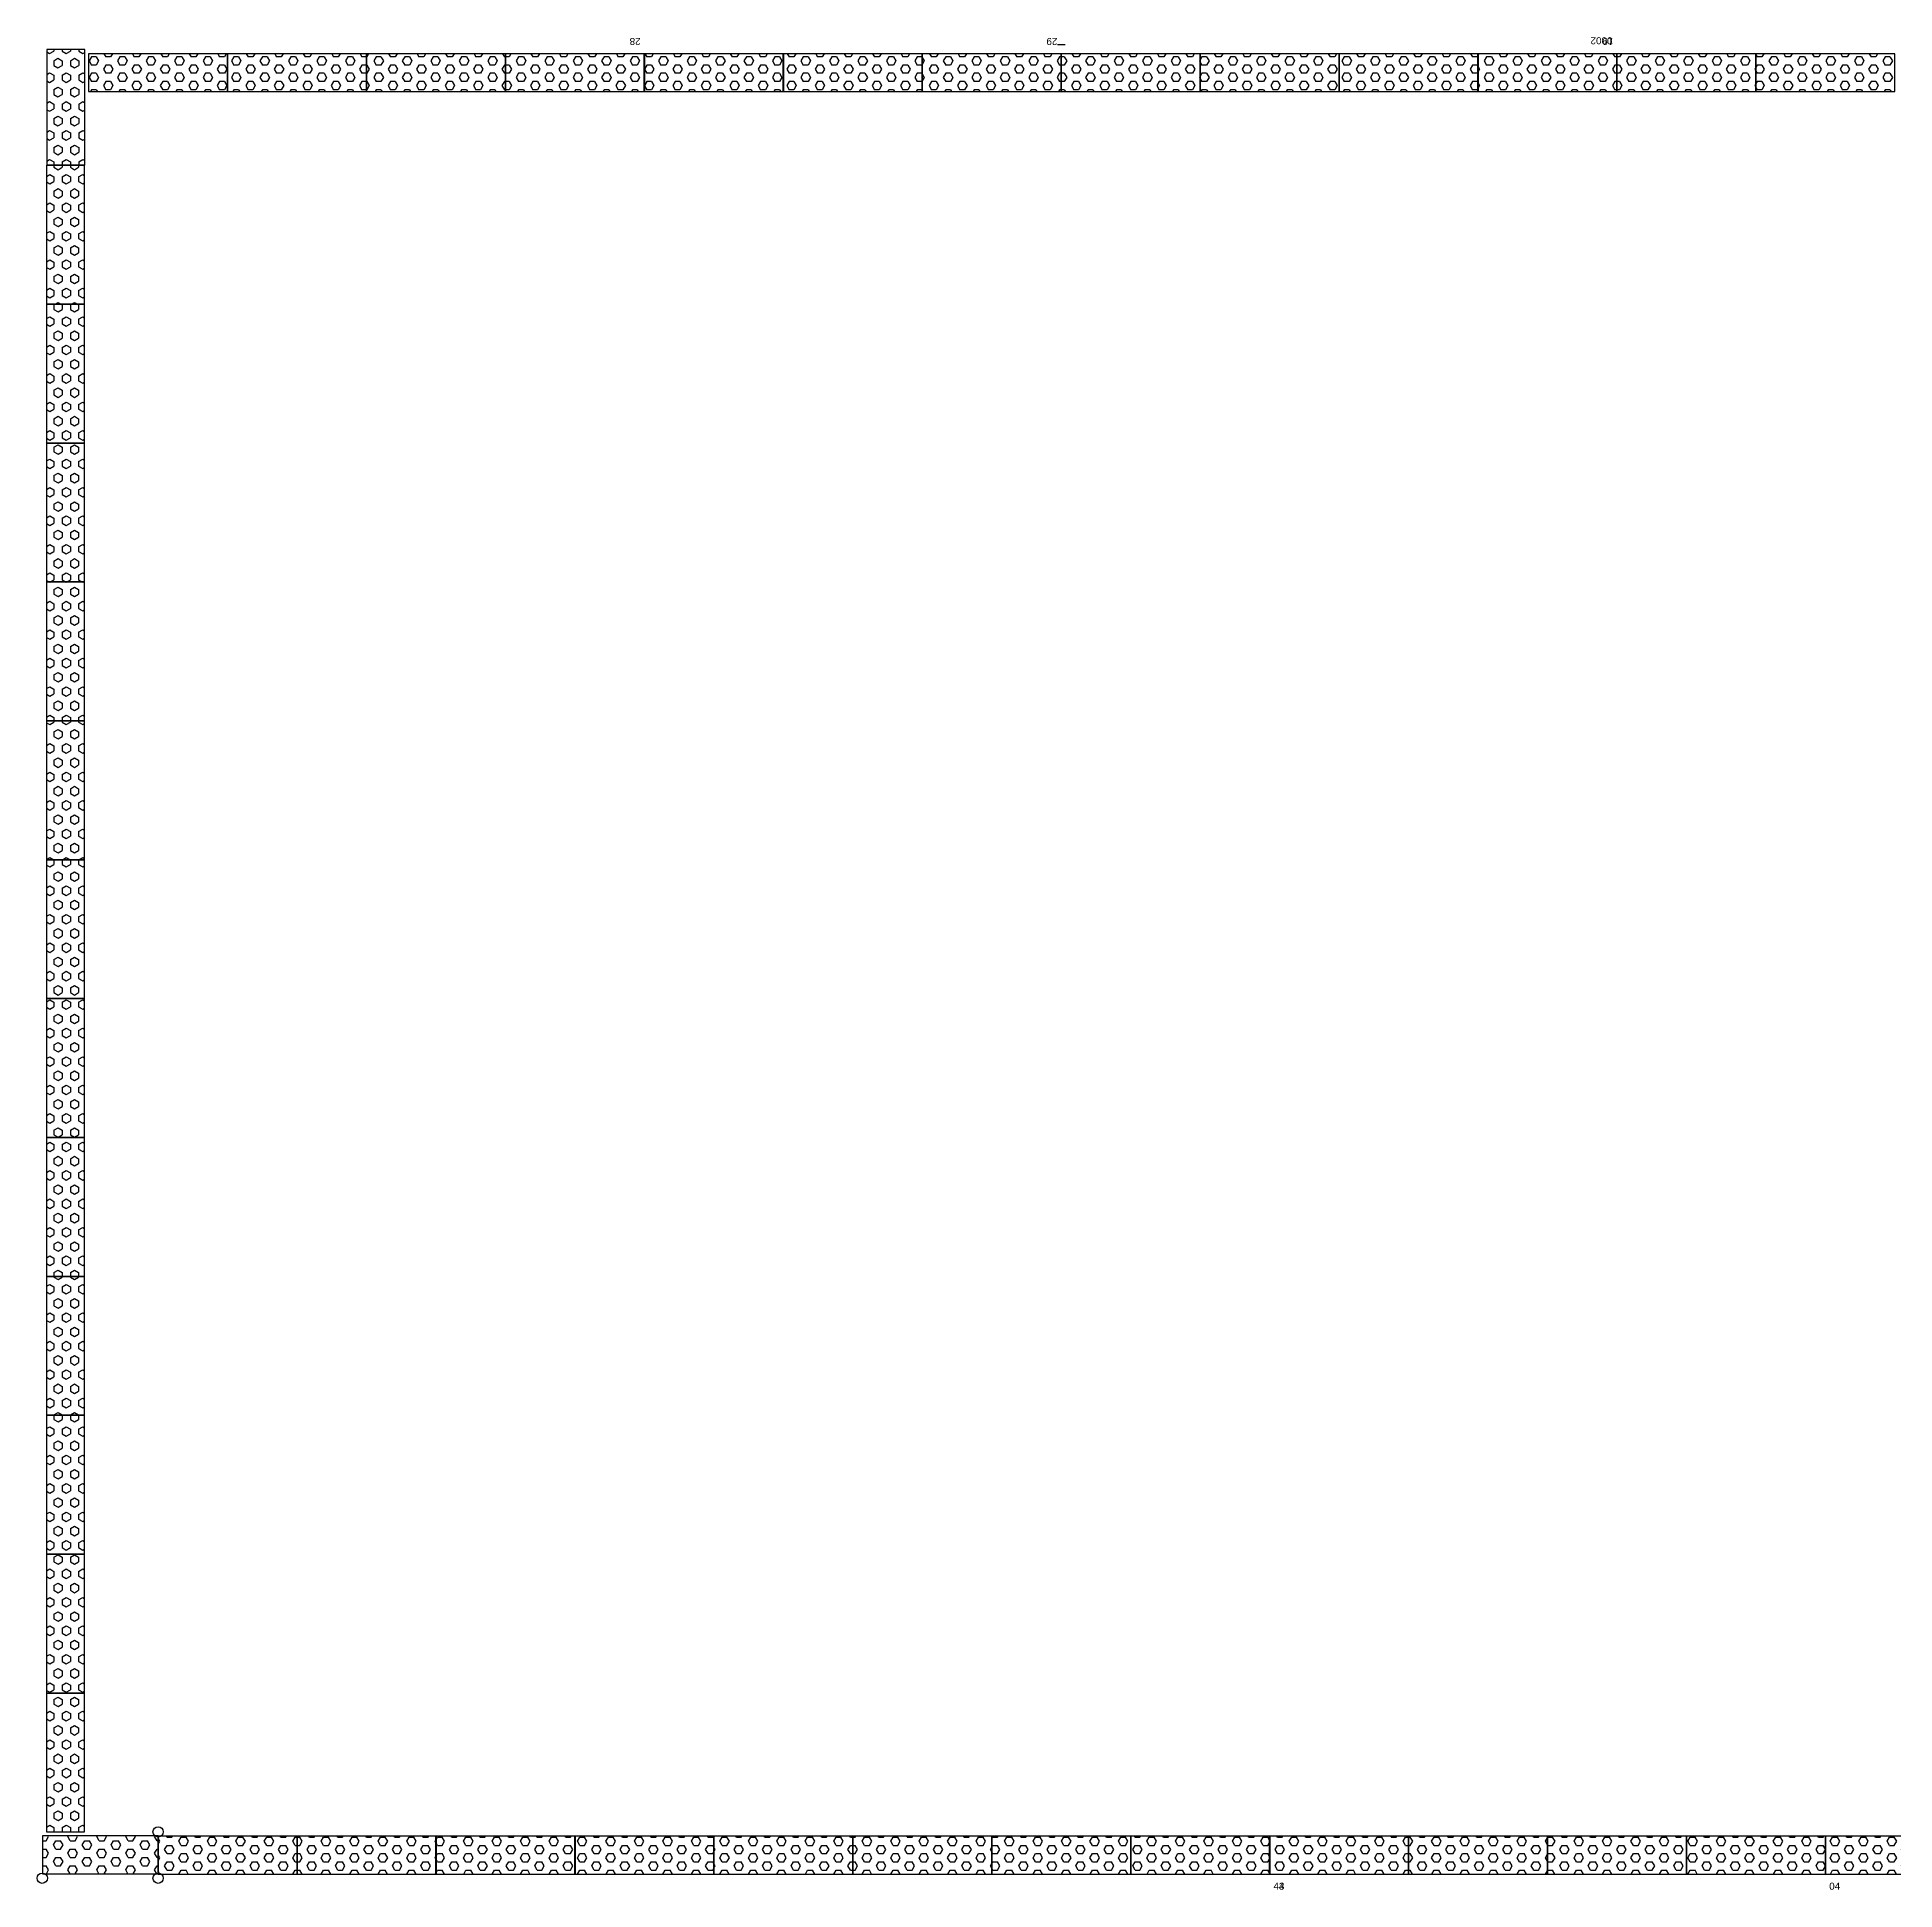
# Model space of a CAD drawing. Header units: millimetres. Extents: x 31568 to 240104, y 7702 to 61692.
# Drawn here: x 31568 to 56036, y 7712 to 32124 of the extents above; entities that cross this region are included whole.
import ezdxf

# ---------------------------------------------------------------- set-up
doc = ezdxf.new("R2010")
doc.units = ezdxf.units.MM
for name, color, linetype in [('06(JB)', 7, 'Continuous'), ('게이트웨이', 140, 'Continuous'), ('노드', 2, 'Continuous'), ('발판500×1524', 41, 'Continuous'), ('발판500×1829', 131, 'Continuous')]:
    doc.layers.add(name, color=color, linetype=linetype)
doc.styles.get("Standard").update_dxf_attribs({"font": 'arial.ttf'})

# ---------------------------------------------------------------- blocks, each defined once
blk = doc.blocks.new('b500×1524')
at = {"layer": '발판500×1524', "linetype": 'ByBlock', "ltscale": 2}
h = blk.add_hatch(dxfattribs=at)
h.set_pattern_fill('HEX', color=256, scale=20, style=0)
h.paths.add_polyline_path([(1524, 250), (0, 250), (0, -250), (1524, -250)])
blk.add_lwpolyline([(0, -250), (1524, -250), (1524, 250), (0, 250)], close=True, dxfattribs=at)
blk = doc.blocks.new('515')
at = {"layer": '발판500×1524', "linetype": 'ByBlock', "ltscale": 2}
blk.add_blockref('b500×1524', (0, 0), dxfattribs=at)
blk = doc.blocks.new('발판500×1524')
at = {"layer": '발판500×1524'}
blk.add_blockref('515', (1, -302, 48), dxfattribs=at)
blk = doc.blocks.new('38x15x6')
for p in [(0, 0, 2609), (0, 0, 709)]:
    blk.add_blockref('발판500×1524', p)
blk = doc.blocks.new('19x15x6')
blk.add_blockref('발판500×1524', (0, 0, 709))
blk = doc.blocks.new('38x15x6_상부')
for p in [(0, 0, 3559), (0, 0, 1659)]:
    blk.add_blockref('발판500×1524', p)
blk = doc.blocks.new('b500×1829')
at = {"layer": '발판500×1829', "linetype": 'ByBlock'}
h = blk.add_hatch(dxfattribs=at)
h.set_pattern_fill('HEX', color=256, scale=500, style=0)
h.set_pattern_definition([(0, (-371158.89, -112728.83), (0, 108.253175), [62.5, -125]), (120, (-371158.89, -112728.83), (-93.75, -54.126588), [62.5, -125]), (60, (-371096.39, -112728.83), (-93.75, 54.126588), [62.5, -125])])
h.paths.add_polyline_path([(0, -250), (1829, -250), (1829, 250), (0, 250)])
at = {"layer": '발판500×1829', "linetype": 'ByBlock', "ltscale": 2}
blk.add_lwpolyline([(0, -250), (1829, -250), (1829, 250), (0, 250)], close=True, dxfattribs=at)
blk = doc.blocks.new('518')
at = {"layer": '발판500×1829', "linetype": 'ByBlock', "ltscale": 2}
blk.add_blockref('b500×1829', (0, 0), dxfattribs=at)
blk = doc.blocks.new('발판500x1825')
at = {"layer": '발판500×1829'}
blk.add_blockref('518', (1, -305, 48), dxfattribs=at)
blk = doc.blocks.new('38x18x6')
for p in [(0, 0, 2609), (0, 0, 709)]:
    blk.add_blockref('발판500x1825', p)
blk = doc.blocks.new('38x18x6_상부')
for p in [(0, 0, 3559), (0, 0, 1659)]:
    blk.add_blockref('발판500x1825', p)
blk = doc.blocks.new('19x18x6')
blk.add_blockref('발판500x1825', (0, 0, 709))
blk = doc.blocks.new('19x15x6_2')
at = {"layer": '발판500×1829'}
blk.add_blockref('518', (1, -305, 757), dxfattribs=at)

msp = doc.modelspace()

# ---------------------------------------------------------------- linework, layer by layer
for p, q in [((45106, 32023, 21526), (45006, 32023, 21526)), ((45056, 32023, 21605), (45056, 32023, 21447))]:
    msp.add_line(p, q)
at = {"layer": '06(JB)'}
for centre in [(33161, 8476, 2610), (31636, 7866, 2610), (33161, 7866, 2610)]:
    msp.add_circle(centre, 68, dxfattribs=at)

# ---------------------------------------------------------------- block references
for name, p, rotation in [('38x15x6', (32246, 31961, 54605), 270), ('38x15x6', (32246, 31961, 58405), 270), ('19x15x6', (32246, 31961, 62205), 270), ('38x15x6_상부', (32246, 31961, 10360), 270), ('38x15x6_상부', (32246, 31961, 14160), 270), ('38x15x6_상부', (32246, 31961, 17960), 270), ('38x15x6_상부', (32246, 31961, 21760), 270), ('38x15x6_상부', (32246, 31961, 25560), 270), ('38x15x6_상부', (32246, 31961, 29360), 270), ('38x15x6_상부', (32246, 31961, 33160), 270), ('38x15x6_상부', (32246, 31961, 36960), 270), ('38x15x6_상부', (32246, 31961, 40760), 270), ('38x15x6_상부', (32246, 31961, 44560), 270), ('38x15x6_상부', (32246, 31961, 48360), 270), ('19x18x6', (34076, 31351, 62205), 180), ('38x18x6', (34076, 31351, 54605), 180), ('38x18x6', (34076, 31351, 58405), 180), ('38x18x6_상부', (34076, 31351, 48360), 180), ('38x18x6_상부', (34076, 31351, 40760), 180), ('38x18x6_상부', (34076, 31351, 44560), 180), ('38x18x6_상부', (34076, 31351, 36960), 180), ('38x18x6_상부', (34076, 31351, 33160), 180), ('38x18x6_상부', (34076, 31351, 29360), 180), ('38x18x6_상부', (34076, 31351, 25560), 180), ('38x18x6_상부', (34076, 31351, 21760), 180), ('38x18x6_상부', (34076, 31351, 17960), 180), ('38x18x6_상부', (34076, 31351, 14160), 180), ('38x18x6_상부', (34076, 31351, 10360), 180), ('19x15x6_2', (34076, 31351, 52160), 180), ('19x18x6', (35906, 31351, 62205), 180), ('38x18x6', (35906, 31351, 54605), 180), ('38x18x6', (35906, 31351, 58405), 180), ('38x18x6_상부', (35906, 31351, 48360), 180), ('38x18x6_상부', (35906, 31351, 40760), 180), ('38x18x6_상부', (35906, 31351, 44560), 180), ('38x18x6_상부', (35906, 31351, 36960), 180), ('38x18x6_상부', (35906, 31351, 33160), 180), ('38x18x6_상부', (35906, 31351, 29360), 180), ('38x18x6_상부', (35906, 31351, 25560), 180), ('38x18x6_상부', (35906, 31351, 21760), 180), ('38x18x6_상부', (35906, 31351, 17960), 180), ('38x18x6_상부', (35906, 31351, 14160), 180), ('38x18x6_상부', (35906, 31351, 10360), 180), ('19x15x6_2', (35906, 31351, 52160), 180), ('19x18x6', (37736, 31351, 62205), 180), ('38x18x6', (37736, 31351, 54605), 180), ('38x18x6', (37736, 31351, 58405), 180), ('38x18x6_상부', (37736, 31351, 48360), 180), ('38x18x6_상부', (37736, 31351, 40760), 180), ('38x18x6_상부', (37736, 31351, 44560), 180), ('38x18x6_상부', (37736, 31351, 36960), 180), ('38x18x6_상부', (37736, 31351, 33160), 180), ('38x18x6_상부', (37736, 31351, 29360), 180), ('38x18x6_상부', (37736, 31351, 25560), 180), ('38x18x6_상부', (37736, 31351, 21760), 180), ('38x18x6_상부', (37736, 31351, 17960), 180), ('38x18x6_상부', (37736, 31351, 14160), 180), ('38x18x6_상부', (37736, 31351, 10360), 180), ('19x15x6_2', (37736, 31351, 52160), 180), ('19x18x6', (39566, 31351, 62205), 180), ('38x18x6', (39566, 31351, 54605), 180), ('38x18x6', (39566, 31351, 58405), 180), ('38x18x6_상부', (39566, 31351, 48360), 180), ('38x18x6_상부', (39566, 31351, 40760), 180), ('38x18x6_상부', (39566, 31351, 44560), 180), ('38x18x6_상부', (39566, 31351, 36960), 180), ('38x18x6_상부', (39566, 31351, 33160), 180), ('38x18x6_상부', (39566, 31351, 29360), 180), ('38x18x6_상부', (39566, 31351, 25560), 180), ('38x18x6_상부', (39566, 31351, 21760), 180), ('38x18x6_상부', (39566, 31351, 17960), 180), ('38x18x6_상부', (39566, 31351, 14160), 180), ('38x18x6_상부', (39566, 31351, 10360), 180), ('19x15x6_2', (39566, 31351, 52160), 180), ('19x18x6', (41396, 31351, 62205), 180), ('38x18x6', (41396, 31351, 54605), 180), ('38x18x6', (41396, 31351, 58405), 180), ('38x18x6_상부', (41396, 31351, 48360), 180), ('38x18x6_상부', (41396, 31351, 40760), 180), ('38x18x6_상부', (41396, 31351, 44560), 180), ('38x18x6_상부', (41396, 31351, 36960), 180), ('38x18x6_상부', (41396, 31351, 33160), 180), ('38x18x6_상부', (41396, 31351, 29360), 180), ('38x18x6_상부', (41396, 31351, 25560), 180), ('38x18x6_상부', (41396, 31351, 21760), 180), ('38x18x6_상부', (41396, 31351, 17960), 180), ('38x18x6_상부', (41396, 31351, 14160), 180), ('38x18x6_상부', (41396, 31351, 10360), 180), ('19x15x6_2', (41396, 31351, 52160), 180), ('19x18x6', (43226, 31351, 62205), 180), ('38x18x6', (43226, 31351, 54605), 180), ('38x18x6', (43226, 31351, 58405), 180), ('38x18x6_상부', (43226, 31351, 48360), 180), ('38x18x6_상부', (43226, 31351, 40760), 180), ('38x18x6_상부', (43226, 31351, 44560), 180), ('38x18x6_상부', (43226, 31351, 36960), 180), ('38x18x6_상부', (43226, 31351, 33160), 180), ('38x18x6_상부', (43226, 31351, 29360), 180), ('38x18x6_상부', (43226, 31351, 25560), 180), ('38x18x6_상부', (43226, 31351, 21760), 180), ('38x18x6_상부', (43226, 31351, 17960), 180), ('38x18x6_상부', (43226, 31351, 14160), 180), ('38x18x6_상부', (43226, 31351, 10360), 180), ('19x15x6_2', (43226, 31351, 52160), 180), ('19x18x6', (45056, 31351, 62205), 180), ('38x18x6', (45056, 31351, 54605), 180), ('38x18x6', (45056, 31351, 58405), 180), ('38x18x6_상부', (45056, 31351, 48360), 180), ('38x18x6_상부', (45056, 31351, 40760), 180), ('38x18x6_상부', (45056, 31351, 44560), 180), ('38x18x6_상부', (45056, 31351, 36960), 180), ('38x18x6_상부', (45056, 31351, 33160), 180), ('38x18x6_상부', (45056, 31351, 29360), 180), ('38x18x6_상부', (45056, 31351, 25560), 180), ('38x18x6_상부', (45056, 31351, 21760), 180), ('38x18x6_상부', (45056, 31351, 17960), 180), ('38x18x6_상부', (45056, 31351, 14160), 180), ('38x18x6_상부', (45056, 31351, 10360), 180), ('19x15x6_2', (45056, 31351, 52160), 180), ('19x18x6', (46886, 31351, 62205), 180), ('38x18x6', (46886, 31351, 54605), 180), ('38x18x6', (46886, 31351, 58405), 180), ('38x18x6_상부', (46886, 31351, 48360), 180), ('38x18x6_상부', (46886, 31351, 40760), 180), ('38x18x6_상부', (46886, 31351, 44560), 180), ('38x18x6_상부', (46886, 31351, 36960), 180), ('38x18x6_상부', (46886, 31351, 33160), 180), ('38x18x6_상부', (46886, 31351, 29360), 180), ('38x18x6_상부', (46886, 31351, 25560), 180), ('38x18x6_상부', (46886, 31351, 21760), 180), ('38x18x6_상부', (46886, 31351, 17960), 180), ('38x18x6_상부', (46886, 31351, 14160), 180), ('38x18x6_상부', (46886, 31351, 10360), 180), ('19x15x6_2', (46886, 31351, 52160), 180), ('19x18x6', (48716, 31351, 62205), 180), ('38x18x6', (48716, 31351, 54605), 180), ('38x18x6', (48716, 31351, 58405), 180), ('38x18x6_상부', (48716, 31351, 48360), 180), ('38x18x6_상부', (48716, 31351, 40760), 180), ('38x18x6_상부', (48716, 31351, 44560), 180), ('38x18x6_상부', (48716, 31351, 36960), 180), ('38x18x6_상부', (48716, 31351, 33160), 180), ('38x18x6_상부', (48716, 31351, 29360), 180), ('38x18x6_상부', (48716, 31351, 25560), 180), ('38x18x6_상부', (48716, 31351, 21760), 180), ('38x18x6_상부', (48716, 31351, 17960), 180), ('38x18x6_상부', (48716, 31351, 14160), 180), ('38x18x6_상부', (48716, 31351, 10360), 180), ('19x15x6_2', (48716, 31351, 52160), 180), ('19x18x6', (50546, 31351, 62205), 180), ('38x18x6', (50546, 31351, 54605), 180), ('38x18x6', (50546, 31351, 58405), 180), ('38x18x6_상부', (50546, 31351, 48360), 180), ('38x18x6_상부', (50546, 31351, 40760), 180), ('38x18x6_상부', (50546, 31351, 44560), 180), ('38x18x6_상부', (50546, 31351, 36960), 180), ('38x18x6_상부', (50546, 31351, 33160), 180), ('38x18x6_상부', (50546, 31351, 29360), 180), ('38x18x6_상부', (50546, 31351, 25560), 180), ('38x18x6_상부', (50546, 31351, 21760), 180), ('38x18x6_상부', (50546, 31351, 17960), 180), ('38x18x6_상부', (50546, 31351, 14160), 180), ('38x18x6_상부', (50546, 31351, 10360), 180), ('19x15x6_2', (50546, 31351, 52160), 180), ('19x18x6', (52376, 31351, 62205), 180), ('38x18x6', (52376, 31351, 54605), 180), ('38x18x6', (52376, 31351, 58405), 180), ('38x18x6_상부', (52376, 31351, 48360), 180), ('38x18x6_상부', (52376, 31351, 40760), 180), ('38x18x6_상부', (52376, 31351, 44560), 180), ('38x18x6_상부', (52376, 31351, 36960), 180), ('38x18x6_상부', (52376, 31351, 33160), 180), ('38x18x6_상부', (52376, 31351, 29360), 180), ('38x18x6_상부', (52376, 31351, 25560), 180), ('38x18x6_상부', (52376, 31351, 21760), 180), ('38x18x6_상부', (52376, 31351, 17960), 180), ('38x18x6_상부', (52376, 31351, 14160), 180), ('38x18x6_상부', (52376, 31351, 10360), 180), ('19x15x6_2', (52376, 31351, 52160), 180), ('19x18x6', (54206, 31351, 62205), 180), ('38x18x6', (54206, 31351, 54605), 180), ('38x18x6', (54206, 31351, 58405), 180), ('38x18x6_상부', (54206, 31351, 48360), 180), ('38x18x6_상부', (54206, 31351, 40760), 180), ('38x18x6_상부', (54206, 31351, 44560), 180), ('38x18x6_상부', (54206, 31351, 36960), 180), ('38x18x6_상부', (54206, 31351, 33160), 180), ('38x18x6_상부', (54206, 31351, 29360), 180), ('38x18x6_상부', (54206, 31351, 25560), 180), ('38x18x6_상부', (54206, 31351, 21760), 180), ('38x18x6_상부', (54206, 31351, 17960), 180), ('38x18x6_상부', (54206, 31351, 14160), 180), ('38x18x6_상부', (54206, 31351, 10360), 180), ('19x15x6_2', (54206, 31351, 52160), 180), ('38x18x6', (56036, 31351, 54605), 180), ('38x18x6', (56036, 31351, 58405), 180), ('발판500x1825', (56036, 31351, 62914), 180), ('38x18x6_상부', (56036, 31351, 48360), 180), ('38x18x6_상부', (56036, 31351, 40760), 180), ('38x18x6_상부', (56036, 31351, 44560), 180), ('38x18x6_상부', (56036, 31351, 36960), 180), ('38x18x6_상부', (56036, 31351, 33160), 180), ('38x18x6_상부', (56036, 31351, 29360), 180), ('38x18x6_상부', (56036, 31351, 25560), 180), ('38x18x6_상부', (56036, 31351, 21760), 180), ('38x18x6_상부', (56036, 31351, 17960), 180), ('38x18x6_상부', (56036, 31351, 14160), 180), ('38x18x6_상부', (56036, 31351, 10360), 180), ('19x15x6_2', (56036, 31351, 52160), 180), ('38x18x6', (32246, 30436, 54605), 270), ('38x18x6', (32246, 30436, 58405), 270), ('19x18x6', (32246, 30436, 62205), 270), ('38x18x6_상부', (32246, 30436, 48360), 270), ('38x18x6_상부', (32246, 30436, 44560), 270), ('38x18x6_상부', (32246, 30436, 40760), 270), ('38x18x6_상부', (32246, 30436, 36960), 270), ('38x18x6_상부', (32246, 30436, 33160), 270), ('38x18x6_상부', (32246, 30436, 29360), 270), ('38x18x6_상부', (32246, 30436, 10360), 270), ('38x18x6_상부', (32246, 30436, 17960), 270), ('38x18x6_상부', (32246, 30436, 14160), 270), ('38x18x6_상부', (32246, 30436, 21760), 270), ('38x18x6_상부', (32246, 30436, 25560), 270), ('38x18x6', (32246, 28606, 54605), 270), ('38x18x6', (32246, 28606, 58405), 270), ('19x18x6', (32246, 28606, 62205), 270), ('38x18x6_상부', (32246, 28606, 48360), 270), ('38x18x6_상부', (32246, 28606, 44560), 270), ('38x18x6_상부', (32246, 28606, 40760), 270), ('38x18x6_상부', (32246, 28606, 36960), 270), ('38x18x6_상부', (32246, 28606, 33160), 270), ('38x18x6_상부', (32246, 28606, 29360), 270), ('38x18x6_상부', (32246, 28606, 10360), 270), ('38x18x6_상부', (32246, 28606, 17960), 270), ('38x18x6_상부', (32246, 28606, 14160), 270), ('38x18x6_상부', (32246, 28606, 21760), 270), ('38x18x6_상부', (32246, 28606, 25560), 270), ('38x18x6', (32246, 26776, 54605), 270), ('38x18x6', (32246, 26776, 58405), 270), ('19x18x6', (32246, 26776, 62205), 270), ('38x18x6_상부', (32246, 26776, 48360), 270), ('38x18x6_상부', (32246, 26776, 44560), 270), ('38x18x6_상부', (32246, 26776, 40760), 270), ('38x18x6_상부', (32246, 26776, 36960), 270), ('38x18x6_상부', (32246, 26776, 33160), 270), ('38x18x6_상부', (32246, 26776, 29360), 270), ('38x18x6_상부', (32246, 26776, 10360), 270), ('38x18x6_상부', (32246, 26776, 17960), 270), ('38x18x6_상부', (32246, 26776, 14160), 270), ('38x18x6_상부', (32246, 26776, 21760), 270), ('38x18x6_상부', (32246, 26776, 25560), 270), ('38x18x6', (32246, 24946, 54605), 270), ('38x18x6', (32246, 24946, 58405), 270), ('19x18x6', (32246, 24946, 62205), 270), ('38x18x6_상부', (32246, 24946, 48360), 270), ('38x18x6_상부', (32246, 24946, 44560), 270), ('38x18x6_상부', (32246, 24946, 40760), 270), ('38x18x6_상부', (32246, 24946, 36960), 270), ('38x18x6_상부', (32246, 24946, 33160), 270), ('38x18x6_상부', (32246, 24946, 29360), 270), ('38x18x6_상부', (32246, 24946, 10360), 270), ('38x18x6_상부', (32246, 24946, 17960), 270), ('38x18x6_상부', (32246, 24946, 14160), 270), ('38x18x6_상부', (32246, 24946, 21760), 270), ('38x18x6_상부', (32246, 24946, 25560), 270), ('38x18x6', (32246, 23116, 54605), 270), ('38x18x6', (32246, 23116, 58405), 270), ('19x18x6', (32246, 23116, 62205), 270), ('38x18x6_상부', (32246, 23116, 48360), 270), ('38x18x6_상부', (32246, 23116, 44560), 270), ('38x18x6_상부', (32246, 23116, 40760), 270), ('38x18x6_상부', (32246, 23116, 36960), 270), ('38x18x6_상부', (32246, 23116, 33160), 270), ('38x18x6_상부', (32246, 23116, 29360), 270), ('38x18x6_상부', (32246, 23116, 10360), 270), ('38x18x6_상부', (32246, 23116, 17960), 270), ('38x18x6_상부', (32246, 23116, 14160), 270), ('38x18x6_상부', (32246, 23116, 21760), 270), ('38x18x6_상부', (32246, 23116, 25560), 270), ('38x18x6', (32246, 21286, 54605), 270), ('38x18x6', (32246, 21286, 58405), 270), ('19x18x6', (32246, 21286, 62205), 270), ('38x18x6_상부', (32246, 21286, 48360), 270), ('38x18x6_상부', (32246, 21286, 44560), 270), ('38x18x6_상부', (32246, 21286, 40760), 270), ('38x18x6_상부', (32246, 21286, 36960), 270), ('38x18x6_상부', (32246, 21286, 33160), 270), ('38x18x6_상부', (32246, 21286, 29360), 270), ('38x18x6_상부', (32246, 21286, 10360), 270), ('38x18x6_상부', (32246, 21286, 17960), 270), ('38x18x6_상부', (32246, 21286, 14160), 270), ('38x18x6_상부', (32246, 21286, 21760), 270), ('38x18x6_상부', (32246, 21286, 25560), 270), ('38x18x6', (32246, 19456, 54605), 270), ('38x18x6', (32246, 19456, 58405), 270), ('19x18x6', (32246, 19456, 62205), 270), ('38x18x6_상부', (32246, 19456, 48360), 270), ('38x18x6_상부', (32246, 19456, 44560), 270), ('38x18x6_상부', (32246, 19456, 40760), 270), ('38x18x6_상부', (32246, 19456, 36960), 270), ('38x18x6_상부', (32246, 19456, 33160), 270), ('38x18x6_상부', (32246, 19456, 29360), 270), ('38x18x6_상부', (32246, 19456, 10360), 270), ('38x18x6_상부', (32246, 19456, 17960), 270), ('38x18x6_상부', (32246, 19456, 14160), 270), ('38x18x6_상부', (32246, 19456, 21760), 270), ('38x18x6_상부', (32246, 19456, 25560), 270), ('38x18x6', (32246, 17626, 54605), 270), ('38x18x6', (32246, 17626, 58405), 270), ('19x18x6', (32246, 17626, 62205), 270), ('38x18x6_상부', (32246, 17626, 48360), 270), ('38x18x6_상부', (32246, 17626, 44560), 270), ('38x18x6_상부', (32246, 17626, 40760), 270), ('38x18x6_상부', (32246, 17626, 36960), 270), ('38x18x6_상부', (32246, 17626, 33160), 270), ('38x18x6_상부', (32246, 17626, 29360), 270), ('38x18x6_상부', (32246, 17626, 10360), 270), ('38x18x6_상부', (32246, 17626, 17960), 270), ('38x18x6_상부', (32246, 17626, 14160), 270), ('38x18x6_상부', (32246, 17626, 21760), 270), ('38x18x6_상부', (32246, 17626, 25560), 270), ('38x18x6', (32246, 15796, 54605), 270), ('38x18x6', (32246, 15796, 58405), 270), ('19x18x6', (32246, 15796, 62205), 270), ('38x18x6_상부', (32246, 15796, 48360), 270), ('38x18x6_상부', (32246, 15796, 44560), 270), ('38x18x6_상부', (32246, 15796, 40760), 270), ('38x18x6_상부', (32246, 15796, 36960), 270), ('38x18x6_상부', (32246, 15796, 33160), 270), ('38x18x6_상부', (32246, 15796, 29360), 270), ('38x18x6_상부', (32246, 15796, 10360), 270), ('38x18x6_상부', (32246, 15796, 17960), 270), ('38x18x6_상부', (32246, 15796, 14160), 270), ('38x18x6_상부', (32246, 15796, 21760), 270), ('38x18x6_상부', (32246, 15796, 25560), 270), ('38x18x6', (32246, 13966, 54605), 270), ('38x18x6', (32246, 13966, 58405), 270), ('19x18x6', (32246, 13966, 62205), 270), ('38x18x6_상부', (32246, 13966, 48360), 270), ('38x18x6_상부', (32246, 13966, 44560), 270), ('38x18x6_상부', (32246, 13966, 40760), 270), ('38x18x6_상부', (32246, 13966, 36960), 270), ('38x18x6_상부', (32246, 13966, 33160), 270), ('38x18x6_상부', (32246, 13966, 29360), 270), ('38x18x6_상부', (32246, 13966, 10360), 270), ('38x18x6_상부', (32246, 13966, 17960), 270), ('38x18x6_상부', (32246, 13966, 14160), 270), ('38x18x6_상부', (32246, 13966, 21760), 270), ('38x18x6_상부', (32246, 13966, 25560), 270), ('38x18x6', (32246, 12136, 54605), 270), ('38x18x6', (32246, 12136, 58405), 270), ('19x18x6', (32246, 12136, 62205), 270), ('38x18x6_상부', (32246, 12136, 48360), 270), ('38x18x6_상부', (32246, 12136, 44560), 270), ('38x18x6_상부', (32246, 12136, 40760), 270), ('38x18x6_상부', (32246, 12136, 36960), 270), ('38x18x6_상부', (32246, 12136, 33160), 270), ('38x18x6_상부', (32246, 12136, 29360), 270), ('38x18x6_상부', (32246, 12136, 10360), 270), ('38x18x6_상부', (32246, 12136, 17960), 270), ('38x18x6_상부', (32246, 12136, 14160), 270), ('38x18x6_상부', (32246, 12136, 21760), 270), ('38x18x6_상부', (32246, 12136, 25560), 270), ('38x18x6', (32246, 10306, 54605), 270), ('38x18x6', (32246, 10306, 58405), 270), ('19x18x6', (32246, 10306, 62205), 270), ('38x18x6_상부', (32246, 10306, 48360), 270), ('38x18x6_상부', (32246, 10306, 44560), 270), ('38x18x6_상부', (32246, 10306, 40760), 270), ('38x18x6_상부', (32246, 10306, 36960), 270), ('38x18x6_상부', (32246, 10306, 33160), 270), ('38x18x6_상부', (32246, 10306, 29360), 270), ('38x18x6_상부', (32246, 10306, 10360), 270), ('38x18x6_상부', (32246, 10306, 17960), 270), ('38x18x6_상부', (32246, 10306, 14160), 270), ('38x18x6_상부', (32246, 10306, 21760), 270), ('38x18x6_상부', (32246, 10306, 25560), 270)]:
    msp.add_blockref(name, p, dxfattribs=dict(rotation=rotation))
for name, p in [('38x15x6', (31636, 8476, 2610)), ('38x15x6', (31636, 8476, 6410)), ('38x15x6', (31636, 8476, 10210)), ('38x15x6', (31636, 8476, 14010)), ('38x15x6', (31636, 8476, 17810)), ('38x15x6', (31636, 8476, 21610)), ('38x15x6', (31636, 8476, 25410)), ('38x15x6', (31636, 8476, 29210)), ('38x15x6', (31636, 8476, 33010)), ('38x15x6', (31636, 8476, 36810)), ('38x15x6', (31636, 8476, 40610)), ('19x15x6', (31636, 8476, 44410)), ('38x15x6_상부', (31636, 8476, 46885)), ('38x15x6_상부', (31636, 8476, 50685)), ('38x15x6_상부', (31636, 8476, 54485)), ('38x15x6_상부', (31636, 8476, 58285)), ('38x18x6', (33161, 8476, 2610)), ('38x18x6', (33161, 8476, 6410)), ('38x18x6', (33161, 8476, 10210)), ('38x18x6', (33161, 8476, 14010)), ('38x18x6', (33161, 8476, 17810)), ('38x18x6', (33161, 8476, 21610)), ('38x18x6', (33161, 8476, 25410)), ('38x18x6', (33161, 8476, 29210)), ('38x18x6', (33161, 8476, 33010)), ('38x18x6', (33161, 8476, 36810)), ('38x18x6', (33161, 8476, 40610)), ('38x18x6_상부', (33161, 8476, 58285)), ('38x18x6_상부', (33161, 8476, 54485)), ('38x18x6_상부', (33161, 8476, 50685)), ('38x18x6_상부', (33161, 8476, 46885)), ('38x18x6', (34991, 8476, 2610)), ('38x18x6', (34991, 8476, 6410)), ('38x18x6', (34991, 8476, 10210)), ('38x18x6', (34991, 8476, 14010)), ('38x18x6', (34991, 8476, 17810)), ('38x18x6', (34991, 8476, 21610)), ('38x18x6', (34991, 8476, 25410)), ('38x18x6', (34991, 8476, 29210)), ('38x18x6', (34991, 8476, 33010)), ('38x18x6', (34991, 8476, 36810)), ('38x18x6', (34991, 8476, 40610)), ('38x18x6_상부', (34991, 8476, 58285)), ('38x18x6_상부', (34991, 8476, 54485)), ('38x18x6_상부', (34991, 8476, 50685)), ('38x18x6_상부', (34991, 8476, 46885)), ('38x18x6', (36821, 8476, 2610)), ('38x18x6', (36821, 8476, 6410)), ('38x18x6', (36821, 8476, 10210)), ('38x18x6', (36821, 8476, 14010)), ('38x18x6', (36821, 8476, 17810)), ('38x18x6', (36821, 8476, 21610)), ('38x18x6', (36821, 8476, 25410)), ('38x18x6', (36821, 8476, 29210)), ('38x18x6', (36821, 8476, 33010)), ('38x18x6', (36821, 8476, 36810)), ('38x18x6', (36821, 8476, 40610)), ('38x18x6_상부', (36821, 8476, 58285)), ('38x18x6_상부', (36821, 8476, 54485)), ('38x18x6_상부', (36821, 8476, 50685)), ('38x18x6_상부', (36821, 8476, 46885)), ('38x18x6', (38651, 8476, 2610)), ('38x18x6', (38651, 8476, 6410)), ('38x18x6', (38651, 8476, 10210)), ('38x18x6', (38651, 8476, 14010)), ('38x18x6', (38651, 8476, 17810)), ('38x18x6', (38651, 8476, 21610)), ('38x18x6', (38651, 8476, 25410)), ('38x18x6', (38651, 8476, 29210)), ('38x18x6', (38651, 8476, 33010)), ('38x18x6', (38651, 8476, 36810)), ('38x18x6', (38651, 8476, 40610)), ('38x18x6_상부', (38651, 8476, 58285)), ('38x18x6_상부', (38651, 8476, 54485)), ('38x18x6_상부', (38651, 8476, 50685)), ('38x18x6_상부', (38651, 8476, 46885)), ('38x18x6', (40481, 8476, 2610)), ('38x18x6', (40481, 8476, 6410)), ('38x18x6', (40481, 8476, 10210)), ('38x18x6', (40481, 8476, 14010)), ('38x18x6', (40481, 8476, 17810)), ('38x18x6', (40481, 8476, 21610)), ('38x18x6', (40481, 8476, 25410)), ('38x18x6', (40481, 8476, 29210)), ('38x18x6', (40481, 8476, 33010)), ('38x18x6', (40481, 8476, 36810)), ('38x18x6', (40481, 8476, 40610)), ('38x18x6_상부', (40481, 8476, 58285)), ('38x18x6_상부', (40481, 8476, 54485)), ('38x18x6_상부', (40481, 8476, 50685)), ('38x18x6_상부', (40481, 8476, 46885)), ('38x18x6', (42311, 8476, 2610)), ('38x18x6', (42311, 8476, 6410)), ('38x18x6', (42311, 8476, 10210)), ('38x18x6', (42311, 8476, 14010)), ('38x18x6', (42311, 8476, 17810)), ('38x18x6', (42311, 8476, 21610)), ('38x18x6', (42311, 8476, 25410)), ('38x18x6', (42311, 8476, 29210)), ('38x18x6', (42311, 8476, 33010)), ('38x18x6', (42311, 8476, 36810)), ('38x18x6', (42311, 8476, 40610)), ('38x18x6_상부', (42311, 8476, 58285)), ('38x18x6_상부', (42311, 8476, 54485)), ('38x18x6_상부', (42311, 8476, 50685)), ('38x18x6_상부', (42311, 8476, 46885)), ('38x18x6', (44141, 8476, 2610)), ('38x18x6', (44141, 8476, 6410)), ('38x18x6', (44141, 8476, 10210)), ('38x18x6', (44141, 8476, 14010)), ('38x18x6', (44141, 8476, 17810)), ('38x18x6', (44141, 8476, 21610)), ('38x18x6', (44141, 8476, 25410)), ('38x18x6', (44141, 8476, 29210)), ('38x18x6', (44141, 8476, 33010)), ('38x18x6', (44141, 8476, 36810)), ('38x18x6', (44141, 8476, 40610)), ('38x18x6_상부', (44141, 8476, 58285)), ('38x18x6_상부', (44141, 8476, 54485)), ('38x18x6_상부', (44141, 8476, 50685)), ('38x18x6_상부', (44141, 8476, 46885)), ('38x18x6', (45971, 8476, 2610)), ('38x18x6', (45971, 8476, 6410)), ('38x18x6', (45971, 8476, 10210)), ('38x18x6', (45971, 8476, 14010)), ('38x18x6', (45971, 8476, 17810)), ('38x18x6', (45971, 8476, 21610)), ('38x18x6', (45971, 8476, 25410)), ('38x18x6', (45971, 8476, 29210)), ('38x18x6', (45971, 8476, 33010)), ('38x18x6', (45971, 8476, 36810)), ('38x18x6', (45971, 8476, 40610)), ('38x18x6_상부', (45971, 8476, 58285)), ('38x18x6_상부', (45971, 8476, 54485)), ('38x18x6_상부', (45971, 8476, 50685)), ('38x18x6_상부', (45971, 8476, 46885)), ('38x18x6', (47801, 8476, 2610)), ('38x18x6', (47801, 8476, 6410)), ('38x18x6', (47801, 8476, 10210)), ('38x18x6', (47801, 8476, 14010)), ('38x18x6', (47801, 8476, 17810)), ('38x18x6', (47801, 8476, 21610)), ('38x18x6', (47801, 8476, 25410)), ('38x18x6', (47801, 8476, 29210)), ('38x18x6', (47801, 8476, 33010)), ('38x18x6', (47801, 8476, 36810)), ('38x18x6', (47801, 8476, 40610)), ('38x18x6_상부', (47801, 8476, 58285)), ('38x18x6_상부', (47801, 8476, 54485)), ('38x18x6_상부', (47801, 8476, 50685)), ('38x18x6_상부', (47801, 8476, 46885)), ('38x18x6', (49631, 8476, 2610)), ('38x18x6', (49631, 8476, 6410)), ('38x18x6', (49631, 8476, 10210)), ('38x18x6', (49631, 8476, 14010)), ('38x18x6', (49631, 8476, 17810)), ('38x18x6', (49631, 8476, 21610)), ('38x18x6', (49631, 8476, 25410)), ('38x18x6', (49631, 8476, 29210)), ('38x18x6', (49631, 8476, 33010)), ('38x18x6', (49631, 8476, 36810)), ('38x18x6', (49631, 8476, 40610)), ('38x18x6_상부', (49631, 8476, 58285)), ('38x18x6_상부', (49631, 8476, 54485)), ('38x18x6_상부', (49631, 8476, 50685)), ('38x18x6_상부', (49631, 8476, 46885)), ('38x18x6', (51461, 8476, 2610)), ('38x18x6', (51461, 8476, 6410)), ('38x18x6', (51461, 8476, 10210)), ('38x18x6', (51461, 8476, 14010)), ('38x18x6', (51461, 8476, 17810)), ('38x18x6', (51461, 8476, 21610)), ('38x18x6', (51461, 8476, 25410)), ('38x18x6', (51461, 8476, 29210)), ('38x18x6', (51461, 8476, 33010)), ('38x18x6', (51461, 8476, 36810)), ('38x18x6', (51461, 8476, 40610)), ('38x18x6_상부', (51461, 8476, 58285)), ('38x18x6_상부', (51461, 8476, 54485)), ('38x18x6_상부', (51461, 8476, 50685)), ('38x18x6_상부', (51461, 8476, 46885)), ('38x18x6', (53291, 8476, 2610)), ('38x18x6', (53291, 8476, 6410)), ('38x18x6', (53291, 8476, 10210)), ('38x18x6', (53291, 8476, 14010)), ('38x18x6', (53291, 8476, 17810)), ('38x18x6', (53291, 8476, 21610)), ('38x18x6', (53291, 8476, 25410)), ('38x18x6', (53291, 8476, 29210)), ('38x18x6', (53291, 8476, 33010)), ('38x18x6', (53291, 8476, 36810)), ('38x18x6', (53291, 8476, 40610)), ('38x18x6_상부', (53291, 8476, 58285)), ('38x18x6_상부', (53291, 8476, 54485)), ('38x18x6_상부', (53291, 8476, 50685)), ('38x18x6_상부', (53291, 8476, 46885)), ('38x18x6', (55121, 8476, 2610)), ('38x18x6', (55121, 8476, 6410)), ('38x18x6', (55121, 8476, 10210)), ('38x18x6', (55121, 8476, 14010)), ('38x18x6', (55121, 8476, 17810)), ('38x18x6', (55121, 8476, 21610)), ('38x18x6', (55121, 8476, 25410)), ('38x18x6', (55121, 8476, 29210)), ('38x18x6', (55121, 8476, 33010)), ('38x18x6', (55121, 8476, 36810)), ('38x18x6', (55121, 8476, 40610)), ('38x18x6_상부', (55121, 8476, 58285)), ('38x18x6_상부', (55121, 8476, 54485)), ('38x18x6_상부', (55121, 8476, 50685)), ('38x18x6_상부', (55121, 8476, 46885))]:
    msp.add_blockref(name, p)

# ---------------------------------------------------------------- texts
at = {"layer": '게이트웨이'}
msp.add_text('0002', height=92.8, rotation=180, dxfattribs=at).set_placement((52316, 32123, 29022))
at = {"layer": '노드'}
for s, p in [('28', (39516, 32113, 36640)), ('29', (45006, 32113, 21447)), ('19', (52326, 32113, 36640))]:
    msp.add_text(s, height=92.8, rotation=180, dxfattribs=at).set_placement(p)
for s, p in [('43', (47851, 7714, 27947)), ('44', (47851, 7714, 29847)), ('04', (55171, 7714, 12740))]:
    msp.add_text(s, height=92.8, dxfattribs=at).set_placement(p)

doc.saveas('drawing.dxf')
